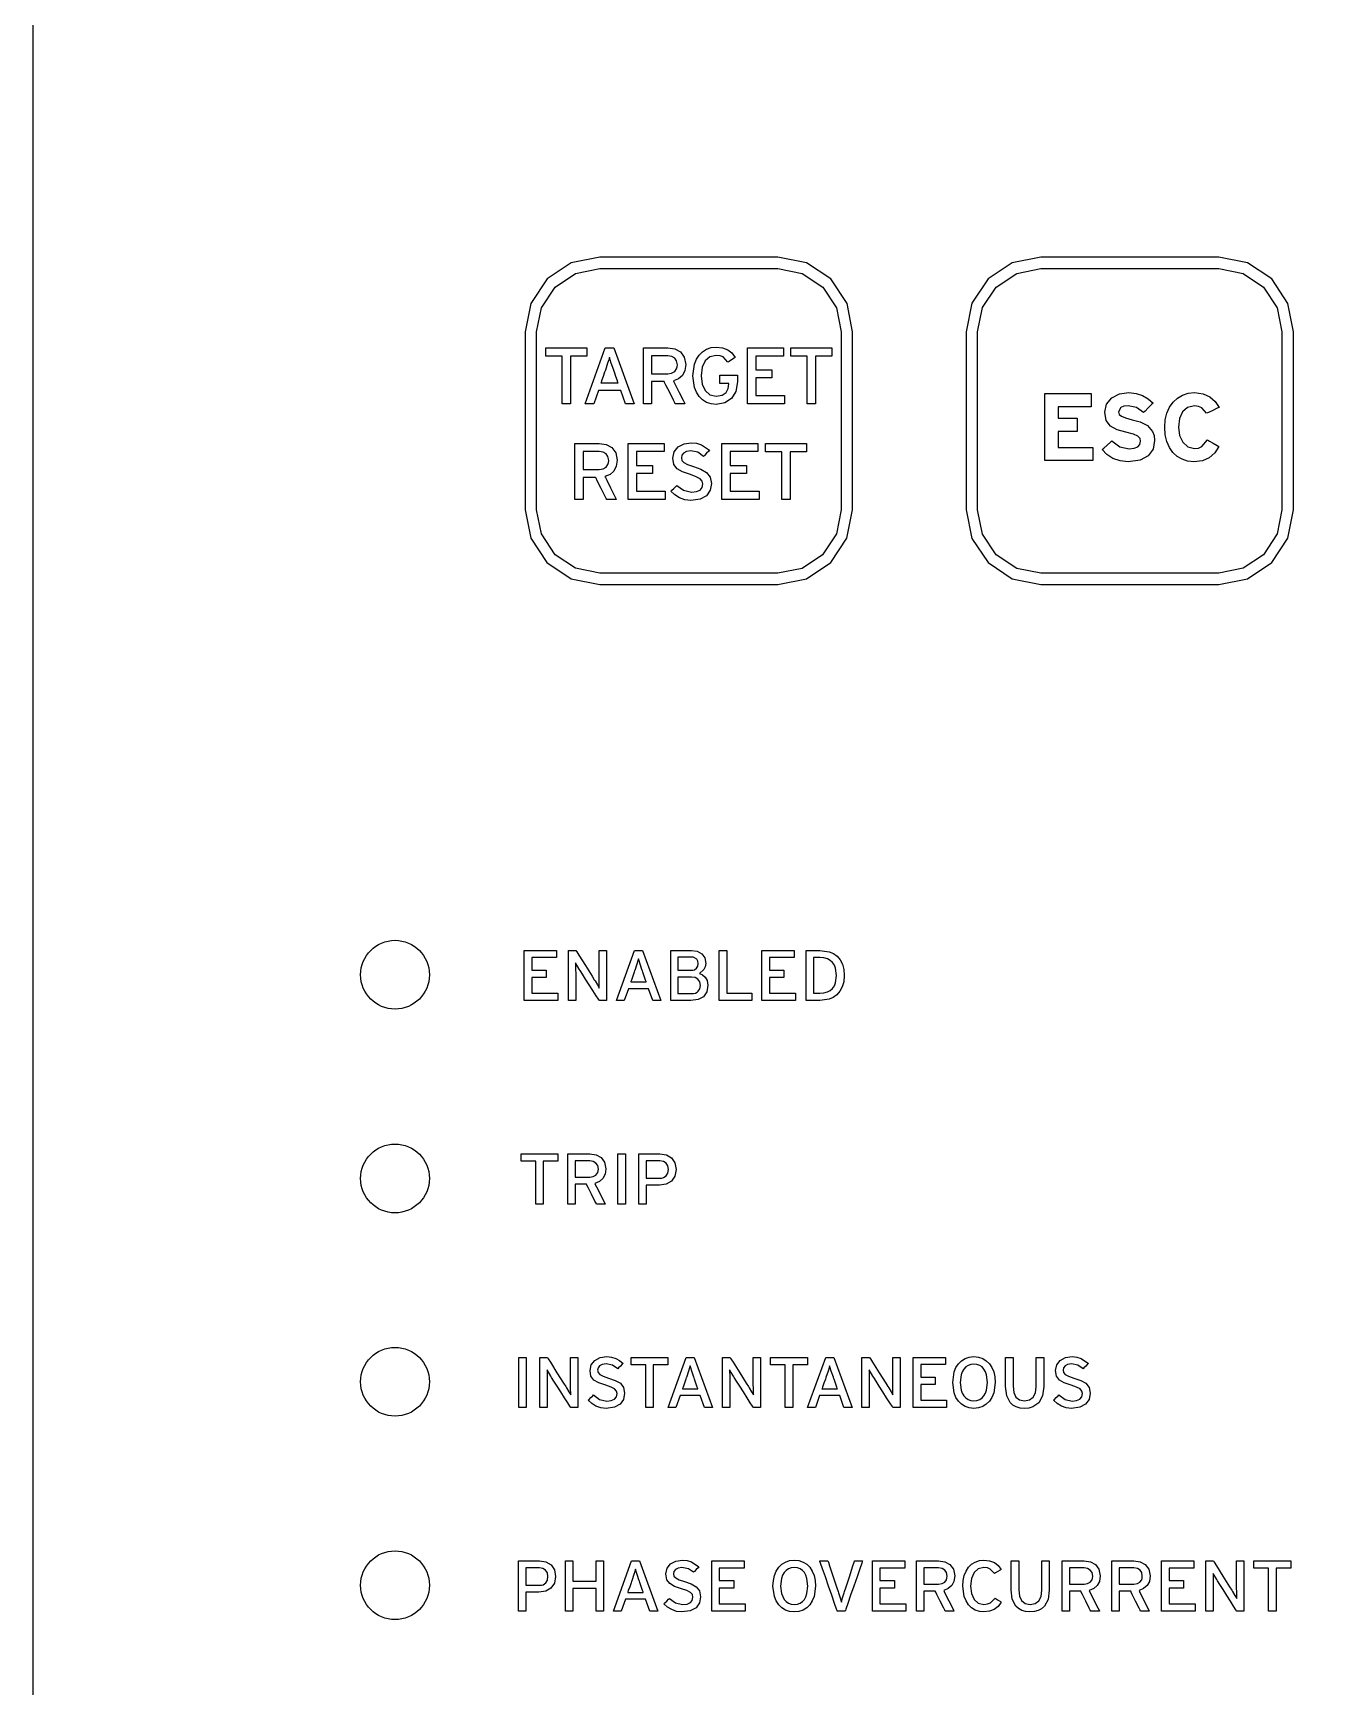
# Model space of a CAD drawing. Extents: x 4.9 to 38.9, y -1.1 to 21.9.
# Drawn here: x 6.058 to 8.295, y 16.099 to 18.979 of the extents above; entities that cross this region are included whole.
import ezdxf

# ---------------------------------------------------------------- set-up
doc = ezdxf.new("R2010")
doc.units = 0
doc.layers.get('0').update_dxf_attribs({"linetype": 'CONTINUOUS'})

msp = doc.modelspace()

# ---------------------------------------------------------------- linework, layer by layer
at = {"color": 7}
for points in [[(6.0578, 15.7714), (6.0578, 17.1225), (6.0578, 18.4735), (6.0578, 19.6522), (6.0578, 20.4858), (6.0578, 20.7194), (6.0578, 20.802), (6.1576, 20.9021), (6.3926, 20.9021), (7.0122, 20.9021), (7.8882, 20.9021), (8.8923, 20.9021), (9.8965, 20.9021), (10.7725, 20.9021), (11.392, 20.9021), (11.6271, 20.9021), (11.7271, 20.802), (11.7271, 20.7194), (11.7271, 20.4858), (11.7271, 19.6522), (11.7271, 18.4735), (11.7271, 17.1225), (11.7271, 15.7714)], [(7.0443, 18.5888), (6.9947, 18.5789), (6.9526, 18.5508), (6.9243, 18.5083), (6.9145, 18.4586), (6.9145, 18.4453), (6.9145, 18.4102), (6.9145, 18.3038), (6.9145, 18.1974), (6.9145, 18.1623), (6.9145, 18.149), (6.9243, 18.0992), (6.9524, 18.0568), (6.9947, 18.0285), (7.0443, 18.0185), (7.0577, 18.0185), (7.0928, 18.0185), (7.1994, 18.0185), (7.306, 18.0185), (7.3411, 18.0185), (7.3544, 18.0185), (7.4041, 18.0284), (7.4465, 18.0568), (7.4748, 18.0992), (7.4846, 18.149), (7.4846, 18.1623), (7.4846, 18.1974), (7.4846, 18.3038), (7.4846, 18.4102), (7.4846, 18.4453), (7.4846, 18.4586), (7.4749, 18.5083), (7.4467, 18.5508), (7.4042, 18.579), (7.3544, 18.5888), (7.3411, 18.5888), (7.306, 18.5888), (7.1994, 18.5888), (7.0928, 18.5888), (7.0577, 18.5888), (7.0443, 18.5888)], [(7.8124, 18.5888), (7.7626, 18.579), (7.7205, 18.5508), (7.6923, 18.5085), (7.6825, 18.4586), (7.6825, 18.4453), (7.6825, 18.4102), (7.6825, 18.3038), (7.6825, 18.1974), (7.6825, 18.1623), (7.6825, 18.149), (7.6923, 18.099), (7.7205, 18.0568), (7.7626, 18.0284), (7.8124, 18.0185), (7.8257, 18.0185), (7.8608, 18.0185), (7.9673, 18.0185), (8.0739, 18.0185), (8.109, 18.0185), (8.1223, 18.0185), (8.172, 18.0285), (8.2142, 18.0568), (8.2423, 18.0992), (8.2521, 18.149), (8.2521, 18.1623), (8.2521, 18.1974), (8.2521, 18.3038), (8.2521, 18.4102), (8.2521, 18.4453), (8.2521, 18.4586), (8.2423, 18.5083), (8.2142, 18.5508), (8.172, 18.5789), (8.1223, 18.5888), (8.109, 18.5888), (8.0739, 18.5888), (7.9673, 18.5888), (7.8608, 18.5888), (7.8257, 18.5888), (7.8124, 18.5888)], [(6.9667, 18.0707), (6.9428, 18.1068), (6.9345, 18.149), (6.9345, 18.1623), (6.9345, 18.1974), (6.9345, 18.3038), (6.9345, 18.4102), (6.9345, 18.4453), (6.9345, 18.4586), (6.9428, 18.5007), (6.9667, 18.5366), (7.0024, 18.5603), (7.0443, 18.5688), (7.0577, 18.5688), (7.0928, 18.5688), (7.1994, 18.5688), (7.306, 18.5688), (7.3411, 18.5688), (7.3544, 18.5688), (7.3965, 18.5605), (7.4326, 18.5366), (7.4564, 18.5007), (7.4646, 18.4586), (7.4646, 18.4453), (7.4646, 18.4102), (7.4646, 18.3038), (7.4646, 18.1974), (7.4646, 18.1623), (7.4646, 18.149), (7.4563, 18.1068), (7.4324, 18.0707), (7.3965, 18.0468), (7.3544, 18.0385), (7.3411, 18.0385), (7.306, 18.0385), (7.1994, 18.0385), (7.0928, 18.0385), (7.0577, 18.0385), (7.0443, 18.0385), (7.0024, 18.047), (6.9667, 18.0707)], [(7.7345, 18.0707), (7.7107, 18.1066), (7.7023, 18.149), (7.7023, 18.1623), (7.7023, 18.1974), (7.7023, 18.3038), (7.7023, 18.4102), (7.7023, 18.4453), (7.7023, 18.4586), (7.7107, 18.5009), (7.7345, 18.5366), (7.7703, 18.5605), (7.8124, 18.5688), (7.8257, 18.5688), (7.8608, 18.5688), (7.9673, 18.5688), (8.0739, 18.5688), (8.109, 18.5688), (8.1223, 18.5688), (8.1643, 18.5603), (8.1999, 18.5366), (8.2238, 18.5007), (8.2321, 18.4586), (8.2321, 18.4453), (8.2321, 18.4102), (8.2321, 18.3038), (8.2321, 18.1974), (8.2321, 18.1623), (8.2321, 18.149), (8.2238, 18.1068), (8.1999, 18.0707), (8.1643, 18.047), (8.1223, 18.0385), (8.109, 18.0385), (8.0739, 18.0385), (7.9673, 18.0385), (7.8608, 18.0385), (7.8257, 18.0385), (7.8124, 18.0385), (7.7703, 18.0468), (7.7345, 18.0707)], [(7.1727, 18.3732), (7.1735, 18.3715), (7.1758, 18.367), (7.1826, 18.3533), (7.1894, 18.3397), (7.1917, 18.3352), (7.1925, 18.3335), (7.1899, 18.3335), (7.1841, 18.3335), (7.1783, 18.3335), (7.1757, 18.3335), (7.1749, 18.3352), (7.1727, 18.3395), (7.1661, 18.3528), (7.1594, 18.3661), (7.1572, 18.3705), (7.1564, 18.3722), (7.153, 18.3722), (7.1455, 18.3722), (7.1379, 18.3722), (7.1345, 18.3722), (7.1345, 18.3705), (7.1345, 18.3661), (7.1345, 18.3528), (7.1345, 18.3395), (7.1345, 18.3352), (7.1345, 18.3335), (7.1323, 18.3335), (7.1274, 18.3335), (7.1225, 18.3335), (7.1203, 18.3335), (7.1203, 18.3346), (7.1203, 18.3377), (7.1203, 18.3487), (7.1203, 18.3643), (7.1203, 18.3822), (7.1203, 18.4), (7.1203, 18.4156), (7.1203, 18.4266), (7.1203, 18.4297), (7.1203, 18.4308), (7.1221, 18.4308), (7.1269, 18.4308), (7.1416, 18.4308), (7.1562, 18.4308), (7.161, 18.4308), (7.1628, 18.4308), (7.1749, 18.4291), (7.1848, 18.4237), (7.1915, 18.4146), (7.194, 18.4017), (7.1926, 18.3911), (7.1883, 18.3828), (7.1816, 18.3769), (7.1727, 18.3732)], [(7.2473, 18.3321), (7.2383, 18.3331), (7.2303, 18.3358), (7.2233, 18.3402), (7.2173, 18.3462), (7.2126, 18.3535), (7.2091, 18.362), (7.2062, 18.3823), (7.2091, 18.4024), (7.2126, 18.4109), (7.2173, 18.4182), (7.2233, 18.4241), (7.2303, 18.4285), (7.2383, 18.4312), (7.2473, 18.4322), (7.2582, 18.431), (7.2673, 18.4276), (7.2746, 18.422), (7.2803, 18.4142), (7.2783, 18.4129), (7.274, 18.4101), (7.2696, 18.4073), (7.2676, 18.4061), (7.2593, 18.4149), (7.254, 18.4169), (7.2473, 18.4176), (7.236, 18.4151), (7.2278, 18.4081), (7.2227, 18.397), (7.221, 18.3823), (7.2227, 18.3675), (7.2278, 18.3563), (7.236, 18.3492), (7.2473, 18.3467), (7.2574, 18.3485), (7.2643, 18.3532), (7.2681, 18.3602), (7.2693, 18.3684), (7.2693, 18.3688), (7.2668, 18.3688), (7.2614, 18.3688), (7.256, 18.3688), (7.2535, 18.3688), (7.2535, 18.371), (7.2535, 18.3759), (7.2535, 18.3808), (7.2535, 18.383), (7.2549, 18.383), (7.2583, 18.383), (7.2689, 18.383), (7.2794, 18.383), (7.2829, 18.383), (7.2842, 18.383), (7.2842, 18.3812), (7.2842, 18.3772), (7.2842, 18.3733), (7.2842, 18.3715), (7.2815, 18.3549), (7.2739, 18.3425), (7.2622, 18.3348), (7.2473, 18.3321)], [(7.0686, 18.3922), (7.0644, 18.4042), (7.0624, 18.4101), (7.0611, 18.4145), (7.0599, 18.4102), (7.0581, 18.4043), (7.0542, 18.3918), (7.0538, 18.3909), (7.0529, 18.3884), (7.0503, 18.3808), (7.0476, 18.3732), (7.0467, 18.3707), (7.0464, 18.3698), (7.0477, 18.3698), (7.0511, 18.3698), (7.0614, 18.3698), (7.0717, 18.3698), (7.0751, 18.3698), (7.0764, 18.3698), (7.076, 18.3707), (7.0752, 18.3733), (7.0725, 18.381), (7.0698, 18.3887), (7.0689, 18.3912), (7.0686, 18.3922)], [(7.1628, 18.4169), (7.1616, 18.4169), (7.1584, 18.4169), (7.1487, 18.4169), (7.139, 18.4169), (7.1357, 18.4169), (7.1345, 18.4169), (7.1345, 18.4156), (7.1345, 18.412), (7.1345, 18.4013), (7.1345, 18.3906), (7.1345, 18.3871), (7.1345, 18.3857), (7.1357, 18.3857), (7.139, 18.3857), (7.1487, 18.3857), (7.1584, 18.3857), (7.1616, 18.3857), (7.1628, 18.3857), (7.1695, 18.3867), (7.1748, 18.3896), (7.1782, 18.3944), (7.1791, 18.3976), (7.1795, 18.4013), (7.1782, 18.408), (7.1748, 18.4129), (7.1696, 18.4159), (7.1628, 18.4169)], [(7.9646, 18.2324), (7.9504, 18.2339), (7.9378, 18.2382), (7.9272, 18.2449), (7.9192, 18.2538), (7.9218, 18.2561), (7.9276, 18.2613), (7.9335, 18.2664), (7.9361, 18.2687), (7.9499, 18.2584), (7.966, 18.2552), (7.9748, 18.2559), (7.9811, 18.2583), (7.9847, 18.2623), (7.986, 18.2681), (7.985, 18.273), (7.9813, 18.2769), (7.9735, 18.2804), (7.9602, 18.284), (7.9453, 18.2882), (7.9337, 18.2944), (7.9262, 18.3041), (7.9236, 18.3186), (7.9269, 18.3329), (7.9358, 18.3437), (7.949, 18.3505), (7.9653, 18.3528), (7.9781, 18.3516), (7.9893, 18.348), (7.999, 18.3422), (8.0077, 18.3345), (8.0051, 18.332), (7.9994, 18.3264), (7.9937, 18.3208), (7.9911, 18.3182), (7.979, 18.327), (7.9646, 18.3301), (7.9567, 18.3292), (7.9514, 18.3268), (7.9477, 18.3196), (7.9487, 18.315), (7.9525, 18.3116), (7.9598, 18.3087), (7.9714, 18.3057), (7.9852, 18.3017), (7.9978, 18.2955), (8.0069, 18.2853), (8.0095, 18.2783), (8.0104, 18.2697), (8.0077, 18.2545), (7.9993, 18.2427), (7.9851, 18.2351), (7.9646, 18.2324)], [(8.1009, 18.3169), (8.0925, 18.3264), (8.0867, 18.3289), (8.0796, 18.3298), (8.0678, 18.327), (8.0592, 18.3193), (8.0539, 18.3076), (8.0521, 18.2928), (8.0539, 18.2781), (8.0593, 18.2663), (8.068, 18.2584), (8.0796, 18.2555), (8.0867, 18.2564), (8.0926, 18.2592), (8.1026, 18.2704), (8.1057, 18.2686), (8.1124, 18.2647), (8.1192, 18.2607), (8.1223, 18.2589), (8.1151, 18.2478), (8.1055, 18.2394), (8.0935, 18.2342), (8.0789, 18.2324), (8.0679, 18.2335), (8.0581, 18.2367), (8.0494, 18.2418), (8.042, 18.2488), (8.0361, 18.2575), (8.0317, 18.2678), (8.0289, 18.2796), (8.028, 18.2928), (8.029, 18.3055), (8.0318, 18.3171), (8.0364, 18.3273), (8.0425, 18.336), (8.0501, 18.3431), (8.0589, 18.3484), (8.0689, 18.3517), (8.0799, 18.3528), (8.0948, 18.3509), (8.1067, 18.3457), (8.1159, 18.3375), (8.1226, 18.3271), (8.1192, 18.3255), (8.1118, 18.322), (8.1043, 18.3185), (8.1009, 18.3169)], [(7.0533, 18.2067), (7.0542, 18.205), (7.0564, 18.2005), (7.0632, 18.1868), (7.0701, 18.1732), (7.0723, 18.1687), (7.0732, 18.167), (7.0705, 18.167), (7.0648, 18.167), (7.059, 18.167), (7.0564, 18.167), (7.0555, 18.1687), (7.0533, 18.173), (7.0467, 18.1862), (7.0401, 18.1993), (7.0379, 18.2037), (7.037, 18.2053), (7.0336, 18.2053), (7.0261, 18.2053), (7.0186, 18.2053), (7.0152, 18.2053), (7.0152, 18.2037), (7.0152, 18.1993), (7.0152, 18.1862), (7.0152, 18.173), (7.0152, 18.1687), (7.0152, 18.167), (7.0129, 18.167), (7.008, 18.167), (7.0032, 18.167), (7.0009, 18.167), (7.0009, 18.1681), (7.0009, 18.1712), (7.0009, 18.1822), (7.0009, 18.1977), (7.0009, 18.2155), (7.0009, 18.2333), (7.0009, 18.2488), (7.0009, 18.2598), (7.0009, 18.2629), (7.0009, 18.264), (7.0028, 18.264), (7.0076, 18.264), (7.0222, 18.264), (7.0368, 18.264), (7.0417, 18.264), (7.0435, 18.264), (7.0555, 18.2623), (7.0654, 18.2571), (7.0722, 18.2481), (7.0747, 18.2352), (7.0732, 18.2246), (7.069, 18.2163), (7.0622, 18.2104), (7.0533, 18.2067)], [(7.2029, 18.1653), (7.1926, 18.1664), (7.1833, 18.1696), (7.1751, 18.1746), (7.1683, 18.1812), (7.1699, 18.1828), (7.1734, 18.1862), (7.177, 18.1895), (7.1786, 18.1911), (7.1903, 18.1828), (7.2039, 18.1796), (7.2127, 18.1804), (7.219, 18.1831), (7.2228, 18.1876), (7.224, 18.1938), (7.2229, 18.1988), (7.2192, 18.2028), (7.2124, 18.2064), (7.2022, 18.2101), (7.1887, 18.2147), (7.1792, 18.2201), (7.1735, 18.2277), (7.1717, 18.2386), (7.1742, 18.2499), (7.181, 18.2585), (7.1912, 18.2638), (7.2037, 18.2657), (7.213, 18.2648), (7.2214, 18.2622), (7.2356, 18.2525), (7.234, 18.2508), (7.2304, 18.2472), (7.2268, 18.2436), (7.2252, 18.2419), (7.2152, 18.2491), (7.2027, 18.2514), (7.1953, 18.2504), (7.1903, 18.2477), (7.1874, 18.2439), (7.1864, 18.2392), (7.1874, 18.2347), (7.1907, 18.231), (7.1972, 18.2275), (7.2076, 18.224), (7.2206, 18.2194), (7.2304, 18.2137), (7.2366, 18.2059), (7.2388, 18.1948), (7.2367, 18.1828), (7.2301, 18.1734), (7.2189, 18.1674), (7.2029, 18.1653)], [(7.0435, 18.2504), (7.0423, 18.2504), (7.0391, 18.2504), (7.0293, 18.2504), (7.0196, 18.2504), (7.0164, 18.2504), (7.0152, 18.2504), (7.0152, 18.2491), (7.0152, 18.2455), (7.0152, 18.2348), (7.0152, 18.2241), (7.0152, 18.2206), (7.0152, 18.2192), (7.0164, 18.2192), (7.0196, 18.2192), (7.0293, 18.2192), (7.0391, 18.2192), (7.0423, 18.2192), (7.0435, 18.2192), (7.0501, 18.2201), (7.0553, 18.223), (7.0587, 18.2278), (7.0596, 18.231), (7.0599, 18.2348), (7.0587, 18.2415), (7.0554, 18.2464), (7.0502, 18.2494), (7.0435, 18.2504)], [(7.0437, 17.2942), (7.0422, 17.2966), (7.0382, 17.3028), (7.0326, 17.3116), (7.0262, 17.3217), (7.0198, 17.3318), (7.0142, 17.3405), (7.0102, 17.3468), (7.0087, 17.3491), (7.0023, 17.36), (7.0023, 17.356), (7.0024, 17.3503), (7.0025, 17.3396), (7.0025, 17.3377), (7.0025, 17.3325), (7.0025, 17.3169), (7.0025, 17.3013), (7.0025, 17.2962), (7.0025, 17.2942), (7.0005, 17.2942), (6.9961, 17.2942), (6.9917, 17.2942), (6.9897, 17.2942), (6.9897, 17.2952), (6.9897, 17.298), (6.9897, 17.3079), (6.9897, 17.3219), (6.9897, 17.3379), (6.9897, 17.354), (6.9897, 17.368), (6.9897, 17.3779), (6.9897, 17.3807), (6.9897, 17.3817), (6.9918, 17.3817), (6.9964, 17.3817), (7.0009, 17.3817), (7.003, 17.3817), (7.0044, 17.3794), (7.0082, 17.3734), (7.0197, 17.3551), (7.0311, 17.3368), (7.0349, 17.3307), (7.0364, 17.3284), (7.0403, 17.3217), (7.0435, 17.3159), (7.0435, 17.3199), (7.0435, 17.3257), (7.0435, 17.3366), (7.0435, 17.3385), (7.0435, 17.3436), (7.0435, 17.3591), (7.0435, 17.3746), (7.0435, 17.3797), (7.0435, 17.3817), (7.0455, 17.3817), (7.0498, 17.3817), (7.0542, 17.3817), (7.0562, 17.3817), (7.0562, 17.3807), (7.0562, 17.3779), (7.0562, 17.368), (7.0562, 17.354), (7.0562, 17.3379), (7.0562, 17.3219), (7.0562, 17.3079), (7.0562, 17.298), (7.0562, 17.2952), (7.0562, 17.2942), (7.0542, 17.2942), (7.0499, 17.2942), (7.0456, 17.2942), (7.0437, 17.2942)], [(7.1183, 17.3468), (7.1146, 17.3579), (7.1128, 17.3633), (7.1116, 17.3671), (7.1105, 17.3633), (7.1089, 17.3579), (7.1054, 17.3468), (7.1051, 17.3459), (7.1043, 17.3436), (7.1018, 17.3368), (7.0994, 17.3299), (7.0986, 17.3276), (7.0982, 17.3268), (7.0994, 17.3268), (7.1025, 17.3268), (7.1117, 17.3268), (7.121, 17.3268), (7.124, 17.3268), (7.1252, 17.3268), (7.1249, 17.3276), (7.1241, 17.3299), (7.1217, 17.3368), (7.1193, 17.3436), (7.1186, 17.3459), (7.1183, 17.3468)], [(7.2027, 17.2942), (7.2012, 17.2942), (7.1973, 17.2942), (7.1853, 17.2942), (7.1734, 17.2942), (7.1694, 17.2942), (7.1679, 17.2942), (7.1679, 17.2952), (7.1679, 17.298), (7.1679, 17.3079), (7.1679, 17.3219), (7.1679, 17.3379), (7.1679, 17.354), (7.1679, 17.368), (7.1679, 17.3779), (7.1679, 17.3807), (7.1679, 17.3817), (7.1695, 17.3817), (7.1735, 17.3817), (7.1859, 17.3817), (7.1983, 17.3817), (7.2023, 17.3817), (7.2039, 17.3817), (7.2142, 17.3802), (7.2221, 17.3759), (7.2272, 17.3688), (7.229, 17.359), (7.2281, 17.353), (7.2258, 17.3482), (7.2179, 17.3417), (7.2231, 17.3393), (7.2279, 17.3352), (7.2313, 17.3292), (7.2327, 17.3213), (7.2307, 17.3095), (7.2249, 17.301), (7.2155, 17.2959), (7.2027, 17.2942)], [(7.2037, 17.3698), (7.2027, 17.3698), (7.2, 17.3698), (7.192, 17.3698), (7.184, 17.3698), (7.1813, 17.3698), (7.1803, 17.3698), (7.1803, 17.3688), (7.1803, 17.3663), (7.1803, 17.3585), (7.1803, 17.3506), (7.1803, 17.3481), (7.1803, 17.3471), (7.1813, 17.3471), (7.184, 17.3471), (7.192, 17.3471), (7.2, 17.3471), (7.2027, 17.3471), (7.2037, 17.3471), (7.2067, 17.3473), (7.2093, 17.348), (7.213, 17.3505), (7.2152, 17.3541), (7.2159, 17.3583), (7.2152, 17.3628), (7.2131, 17.3665), (7.2093, 17.3689), (7.2068, 17.3696), (7.2037, 17.3698)], [(7.4273, 17.2942), (7.4263, 17.2942), (7.4236, 17.2942), (7.4155, 17.2942), (7.4073, 17.2942), (7.4046, 17.2942), (7.4036, 17.2942), (7.4036, 17.2952), (7.4036, 17.298), (7.4036, 17.3079), (7.4036, 17.3219), (7.4036, 17.3379), (7.4036, 17.354), (7.4036, 17.368), (7.4036, 17.3779), (7.4036, 17.3807), (7.4036, 17.3817), (7.4046, 17.3817), (7.4073, 17.3817), (7.4155, 17.3817), (7.4236, 17.3817), (7.4263, 17.3817), (7.4273, 17.3817), (7.4439, 17.3792), (7.4512, 17.376), (7.4575, 17.3714), (7.4627, 17.3653), (7.4667, 17.3578), (7.4692, 17.3487), (7.4701, 17.3379), (7.4692, 17.3272), (7.4666, 17.3181), (7.4626, 17.3105), (7.4573, 17.3045), (7.4509, 17.2999), (7.4437, 17.2967), (7.4273, 17.2942)], [(7.4273, 17.3691), (7.4257, 17.3691), (7.422, 17.3691), (7.4183, 17.3691), (7.4166, 17.3691), (7.4166, 17.3684), (7.4166, 17.3665), (7.4166, 17.3594), (7.4166, 17.3495), (7.4166, 17.3381), (7.4166, 17.3267), (7.4166, 17.3168), (7.4166, 17.3098), (7.4166, 17.3078), (7.4166, 17.3071), (7.4183, 17.3071), (7.422, 17.3071), (7.4257, 17.3071), (7.4273, 17.3071), (7.4346, 17.3077), (7.4407, 17.3093), (7.4458, 17.312), (7.4498, 17.3156), (7.4529, 17.3201), (7.455, 17.3254), (7.4567, 17.3379), (7.455, 17.3505), (7.4529, 17.3559), (7.4498, 17.3604), (7.4458, 17.3641), (7.4407, 17.3668), (7.4346, 17.3685), (7.4273, 17.3691)], [(7.204, 17.3352), (7.203, 17.3352), (7.2003, 17.3352), (7.1922, 17.3352), (7.184, 17.3352), (7.1813, 17.3352), (7.1803, 17.3352), (7.1803, 17.334), (7.1803, 17.3307), (7.1803, 17.3261), (7.1803, 17.3208), (7.1803, 17.3155), (7.1803, 17.3109), (7.1803, 17.3076), (7.1803, 17.3064), (7.1813, 17.3064), (7.184, 17.3064), (7.192, 17.3064), (7.2, 17.3064), (7.2027, 17.3064), (7.2037, 17.3064), (7.2077, 17.3067), (7.211, 17.3074), (7.2138, 17.3087), (7.2159, 17.3104), (7.2186, 17.3148), (7.2195, 17.3206), (7.2184, 17.3268), (7.2154, 17.3314), (7.2106, 17.3342), (7.204, 17.3352)], [(7.0359, 16.9758), (7.0366, 16.9743), (7.0387, 16.9702), (7.0448, 16.9578), (7.051, 16.9455), (7.0531, 16.9414), (7.0538, 16.9399), (7.0515, 16.9399), (7.0463, 16.9399), (7.0411, 16.9399), (7.0387, 16.9399), (7.038, 16.9413), (7.036, 16.9453), (7.03, 16.9572), (7.024, 16.969), (7.022, 16.973), (7.0213, 16.9744), (7.0182, 16.9744), (7.0114, 16.9744), (7.0047, 16.9744), (7.0016, 16.9744), (7.0016, 16.973), (7.0016, 16.969), (7.0016, 16.9572), (7.0016, 16.9453), (7.0016, 16.9413), (7.0016, 16.9399), (6.9996, 16.9399), (6.9952, 16.9399), (6.9907, 16.9399), (6.9887, 16.9399), (6.9887, 16.9408), (6.9887, 16.9436), (6.9887, 16.9535), (6.9887, 16.9675), (6.9887, 16.9836), (6.9887, 16.9997), (6.9887, 17.0137), (6.9887, 17.0236), (6.9887, 17.0264), (6.9887, 17.0273), (6.9904, 17.0273), (6.9947, 17.0273), (7.0079, 17.0273), (7.0211, 17.0273), (7.0254, 17.0273), (7.027, 17.0273), (7.0379, 17.0258), (7.0468, 17.021), (7.0529, 17.0129), (7.0552, 17.0012), (7.0538, 16.9918), (7.05, 16.9844), (7.0439, 16.9791), (7.0359, 16.9758)], [(7.1483, 16.9727), (7.1473, 16.9727), (7.1447, 16.9727), (7.1368, 16.9727), (7.1289, 16.9727), (7.1264, 16.9727), (7.1254, 16.9727), (7.1254, 16.9713), (7.1254, 16.9676), (7.1254, 16.9563), (7.1254, 16.945), (7.1254, 16.9413), (7.1254, 16.9399), (7.1234, 16.9399), (7.1189, 16.9399), (7.1145, 16.9399), (7.1125, 16.9399), (7.1125, 16.9408), (7.1125, 16.9436), (7.1125, 16.9535), (7.1125, 16.9675), (7.1125, 16.9836), (7.1125, 16.9997), (7.1125, 17.0137), (7.1125, 17.0236), (7.1125, 17.0264), (7.1125, 17.0273), (7.1141, 17.0273), (7.1182, 17.0273), (7.1308, 17.0273), (7.1434, 17.0273), (7.1475, 17.0273), (7.1491, 17.0273), (7.1603, 17.0256), (7.1692, 17.0205), (7.1751, 17.012), (7.1773, 17.0002), (7.1751, 16.9883), (7.1691, 16.9797), (7.1599, 16.9745), (7.1483, 16.9727)], [(7.027, 17.0151), (7.0259, 17.0151), (7.0231, 17.0151), (7.0143, 17.0151), (7.0056, 17.0151), (7.0027, 17.0151), (7.0016, 17.0151), (7.0016, 17.0139), (7.0016, 17.0107), (7.0016, 17.0011), (7.0016, 16.9914), (7.0016, 16.9882), (7.0016, 16.987), (7.0027, 16.987), (7.0056, 16.987), (7.0143, 16.987), (7.0231, 16.987), (7.0259, 16.987), (7.027, 16.987), (7.0331, 16.9878), (7.0378, 16.9904), (7.0409, 16.9947), (7.0417, 16.9976), (7.042, 17.0009), (7.0409, 17.007), (7.0378, 17.0114), (7.0331, 17.0142), (7.027, 17.0151)], [(7.1489, 17.0151), (7.1479, 17.0151), (7.1453, 17.0151), (7.1372, 17.0151), (7.1291, 17.0151), (7.1264, 17.0151), (7.1254, 17.0151), (7.1254, 17.0138), (7.1254, 17.0104), (7.1254, 17.0056), (7.1254, 17), (7.1254, 16.9945), (7.1254, 16.9897), (7.1254, 16.9863), (7.1254, 16.985), (7.1264, 16.985), (7.1291, 16.985), (7.1372, 16.985), (7.1453, 16.985), (7.1479, 16.985), (7.1489, 16.985), (7.1525, 16.9852), (7.1555, 16.986), (7.1601, 16.989), (7.1629, 16.9938), (7.1639, 17.0002), (7.1628, 17.0066), (7.1598, 17.0112), (7.1551, 17.0141), (7.1489, 17.0151)], [(6.994, 16.5855), (6.9925, 16.5879), (6.9885, 16.5941), (6.9829, 16.6029), (6.9765, 16.613), (6.9701, 16.6231), (6.9645, 16.6319), (6.9606, 16.6381), (6.9591, 16.6404), (6.9526, 16.6513), (6.9526, 16.6474), (6.9526, 16.6418), (6.9526, 16.631), (6.9526, 16.629), (6.9526, 16.6239), (6.9526, 16.6082), (6.9526, 16.5926), (6.9526, 16.5875), (6.9526, 16.5855), (6.9506, 16.5855), (6.9463, 16.5855), (6.9419, 16.5855), (6.9399, 16.5855), (6.9399, 16.5865), (6.9399, 16.5893), (6.9399, 16.5992), (6.9399, 16.6132), (6.9399, 16.6293), (6.9399, 16.6453), (6.9399, 16.6593), (6.9399, 16.6692), (6.9399, 16.672), (6.9399, 16.673), (6.942, 16.673), (6.9466, 16.673), (6.9512, 16.673), (6.9533, 16.673), (6.9547, 16.6707), (6.9585, 16.6647), (6.9699, 16.6464), (6.9813, 16.6281), (6.9851, 16.6221), (6.9865, 16.6198), (6.9905, 16.613), (6.9938, 16.6076), (6.9938, 16.6114), (6.9937, 16.6171), (6.9936, 16.6279), (6.9936, 16.6298), (6.9936, 16.6349), (6.9936, 16.6505), (6.9936, 16.666), (6.9936, 16.6711), (6.9936, 16.673), (6.9956, 16.673), (7, 16.673), (7.0044, 16.673), (7.0064, 16.673), (7.0064, 16.672), (7.0064, 16.6692), (7.0064, 16.6593), (7.0064, 16.6453), (7.0064, 16.6293), (7.0064, 16.6132), (7.0064, 16.5992), (7.0064, 16.5893), (7.0064, 16.5865), (7.0064, 16.5855), (7.0044, 16.5855), (7.0002, 16.5855), (6.9959, 16.5855), (6.994, 16.5855)], [(7.0554, 16.5842), (7.0462, 16.5852), (7.0378, 16.5881), (7.0305, 16.5926), (7.0243, 16.5984), (7.0258, 16.5998), (7.029, 16.603), (7.0322, 16.6061), (7.0337, 16.6076), (7.0442, 16.5999), (7.0564, 16.597), (7.0644, 16.5979), (7.0701, 16.6003), (7.0734, 16.6043), (7.0745, 16.6099), (7.0735, 16.6144), (7.0701, 16.6181), (7.0641, 16.6213), (7.0548, 16.6245), (7.0428, 16.6286), (7.0342, 16.6336), (7.0291, 16.6404), (7.0274, 16.6503), (7.0296, 16.6603), (7.0358, 16.6679), (7.045, 16.6727), (7.0564, 16.6744), (7.0648, 16.6736), (7.0722, 16.6713), (7.0789, 16.6676), (7.0849, 16.6625), (7.0834, 16.6611), (7.0803, 16.6579), (7.0771, 16.6548), (7.0757, 16.6533), (7.0667, 16.6596), (7.0554, 16.6618), (7.0487, 16.6609), (7.0441, 16.6585), (7.0415, 16.6549), (7.0406, 16.6506), (7.0415, 16.6466), (7.0445, 16.6433), (7.0504, 16.6403), (7.0598, 16.6371), (7.0714, 16.633), (7.0802, 16.6279), (7.0858, 16.6207), (7.0877, 16.6106), (7.0858, 16.5999), (7.0799, 16.5915), (7.0699, 16.5861), (7.0554, 16.5842)], [(7.3119, 16.5855), (7.3104, 16.5879), (7.3064, 16.5941), (7.3009, 16.6029), (7.2945, 16.613), (7.2881, 16.6231), (7.2825, 16.6319), (7.2786, 16.6381), (7.2771, 16.6404), (7.2705, 16.6513), (7.2705, 16.6474), (7.2706, 16.6418), (7.2707, 16.631), (7.2707, 16.629), (7.2707, 16.6239), (7.2707, 16.6082), (7.2707, 16.5926), (7.2707, 16.5875), (7.2707, 16.5855), (7.2687, 16.5855), (7.2643, 16.5855), (7.2599, 16.5855), (7.258, 16.5855), (7.258, 16.5865), (7.258, 16.5893), (7.258, 16.5992), (7.258, 16.6132), (7.258, 16.6293), (7.258, 16.6453), (7.258, 16.6593), (7.258, 16.6692), (7.258, 16.672), (7.258, 16.673), (7.26, 16.673), (7.2647, 16.673), (7.2693, 16.673), (7.2713, 16.673), (7.2728, 16.6707), (7.2765, 16.6647), (7.288, 16.6464), (7.2994, 16.6281), (7.3032, 16.6221), (7.3046, 16.6198), (7.3085, 16.613), (7.3119, 16.6076), (7.3118, 16.6114), (7.3118, 16.6171), (7.3117, 16.6279), (7.3117, 16.6298), (7.3117, 16.6349), (7.3117, 16.6505), (7.3117, 16.666), (7.3117, 16.6711), (7.3117, 16.673), (7.3137, 16.673), (7.3181, 16.673), (7.3224, 16.673), (7.3244, 16.673), (7.3244, 16.672), (7.3244, 16.6692), (7.3244, 16.6593), (7.3244, 16.6453), (7.3244, 16.6293), (7.3244, 16.6132), (7.3244, 16.5992), (7.3244, 16.5893), (7.3244, 16.5865), (7.3244, 16.5855), (7.3225, 16.5855), (7.3181, 16.5855), (7.3138, 16.5855), (7.3119, 16.5855)], [(7.5548, 16.5855), (7.5533, 16.5879), (7.5494, 16.5941), (7.5438, 16.6029), (7.5374, 16.613), (7.5309, 16.6231), (7.5254, 16.6319), (7.5214, 16.6381), (7.5199, 16.6404), (7.5135, 16.6513), (7.5135, 16.6474), (7.5135, 16.6418), (7.5136, 16.631), (7.5136, 16.629), (7.5136, 16.6239), (7.5136, 16.6082), (7.5136, 16.5926), (7.5136, 16.5875), (7.5136, 16.5855), (7.5116, 16.5855), (7.5072, 16.5855), (7.5028, 16.5855), (7.5007, 16.5855), (7.5007, 16.5865), (7.5007, 16.5893), (7.5007, 16.5992), (7.5007, 16.6132), (7.5007, 16.6293), (7.5007, 16.6453), (7.5007, 16.6593), (7.5007, 16.6692), (7.5007, 16.672), (7.5007, 16.673), (7.5028, 16.673), (7.5074, 16.673), (7.512, 16.673), (7.5141, 16.673), (7.5156, 16.6707), (7.5193, 16.6647), (7.5307, 16.6464), (7.5422, 16.6281), (7.5459, 16.6221), (7.5474, 16.6198), (7.5515, 16.613), (7.5547, 16.6076), (7.5546, 16.6114), (7.5546, 16.6171), (7.5545, 16.6279), (7.5545, 16.6298), (7.5545, 16.6349), (7.5545, 16.6505), (7.5545, 16.666), (7.5545, 16.6711), (7.5545, 16.673), (7.5565, 16.673), (7.5609, 16.673), (7.5654, 16.673), (7.5674, 16.673), (7.5674, 16.672), (7.5674, 16.6692), (7.5674, 16.6593), (7.5674, 16.6453), (7.5674, 16.6293), (7.5674, 16.6132), (7.5674, 16.5992), (7.5674, 16.5893), (7.5674, 16.5865), (7.5674, 16.5855), (7.5654, 16.5855), (7.5611, 16.5855), (7.5568, 16.5855), (7.5548, 16.5855)], [(7.6957, 16.5842), (7.6876, 16.585), (7.6804, 16.5875), (7.674, 16.5915), (7.6687, 16.5968), (7.6645, 16.6034), (7.6613, 16.6111), (7.6588, 16.6293), (7.6613, 16.6476), (7.6645, 16.6553), (7.6687, 16.6619), (7.674, 16.6671), (7.6804, 16.6711), (7.6876, 16.6735), (7.6957, 16.6744), (7.7038, 16.6735), (7.7111, 16.6711), (7.7174, 16.6671), (7.7228, 16.6619), (7.7271, 16.6553), (7.7302, 16.6476), (7.7322, 16.6389), (7.7328, 16.6293), (7.7302, 16.6111), (7.7271, 16.6034), (7.7228, 16.5968), (7.7174, 16.5915), (7.7111, 16.5875), (7.7038, 16.585), (7.6957, 16.5842)], [(7.7837, 16.5842), (7.7761, 16.5848), (7.7694, 16.5868), (7.7638, 16.5899), (7.7591, 16.5943), (7.7529, 16.6063), (7.7508, 16.6225), (7.7508, 16.6246), (7.7508, 16.6304), (7.7508, 16.6477), (7.7508, 16.6651), (7.7508, 16.6708), (7.7508, 16.673), (7.7529, 16.673), (7.7573, 16.673), (7.7618, 16.673), (7.7639, 16.673), (7.7639, 16.6708), (7.7639, 16.6652), (7.7639, 16.6479), (7.7639, 16.6307), (7.7639, 16.625), (7.7639, 16.6228), (7.7652, 16.6118), (7.769, 16.6039), (7.7752, 16.599), (7.7839, 16.5974), (7.7928, 16.599), (7.7992, 16.6036), (7.803, 16.6113), (7.8042, 16.6218), (7.8042, 16.624), (7.8042, 16.6298), (7.8042, 16.6474), (7.8042, 16.665), (7.8042, 16.6708), (7.8042, 16.673), (7.8063, 16.673), (7.8107, 16.673), (7.8152, 16.673), (7.8173, 16.673), (7.8173, 16.6708), (7.8173, 16.6651), (7.8173, 16.6476), (7.8173, 16.6301), (7.8173, 16.6243), (7.8173, 16.6221), (7.8151, 16.6059), (7.8086, 16.594), (7.7981, 16.5867), (7.7914, 16.5848), (7.7837, 16.5842)], [(7.8656, 16.5842), (7.8565, 16.5852), (7.8481, 16.5881), (7.8407, 16.5926), (7.8344, 16.5984), (7.8359, 16.5998), (7.8391, 16.603), (7.8424, 16.6061), (7.8439, 16.6076), (7.8544, 16.5999), (7.8666, 16.597), (7.8746, 16.5979), (7.8803, 16.6003), (7.8838, 16.6043), (7.8849, 16.6099), (7.8839, 16.6144), (7.8805, 16.6181), (7.8743, 16.6213), (7.8649, 16.6245), (7.853, 16.6286), (7.8445, 16.6336), (7.8395, 16.6404), (7.8378, 16.6503), (7.84, 16.6603), (7.8461, 16.6679), (7.8552, 16.6727), (7.8666, 16.6744), (7.875, 16.6736), (7.8824, 16.6713), (7.8951, 16.6625), (7.8937, 16.6611), (7.8905, 16.6579), (7.8874, 16.6548), (7.8859, 16.6533), (7.8769, 16.6596), (7.8656, 16.6618), (7.859, 16.6609), (7.8545, 16.6585), (7.8519, 16.6549), (7.851, 16.6506), (7.8519, 16.6466), (7.8549, 16.6433), (7.8607, 16.6403), (7.87, 16.6371), (7.8817, 16.633), (7.8906, 16.6279), (7.8962, 16.6207), (7.8981, 16.6106), (7.8962, 16.5999), (7.8903, 16.5915), (7.8801, 16.5861), (7.8656, 16.5842)], [(7.2083, 16.6384), (7.2046, 16.6493), (7.2028, 16.6546), (7.2017, 16.6584), (7.2006, 16.6546), (7.199, 16.6493), (7.1952, 16.6381), (7.1949, 16.6372), (7.1941, 16.6349), (7.1917, 16.6281), (7.1894, 16.6212), (7.1886, 16.6189), (7.1883, 16.6181), (7.1894, 16.6181), (7.1925, 16.6181), (7.2018, 16.6181), (7.211, 16.6181), (7.2141, 16.6181), (7.2152, 16.6181), (7.2149, 16.6189), (7.2141, 16.6212), (7.2118, 16.6282), (7.2094, 16.6352), (7.2086, 16.6375), (7.2083, 16.6384)], [(7.4512, 16.6384), (7.4474, 16.6493), (7.4457, 16.6546), (7.4446, 16.6584), (7.4435, 16.6546), (7.4418, 16.6493), (7.4382, 16.6381), (7.4379, 16.6372), (7.4371, 16.6349), (7.4347, 16.6281), (7.4323, 16.6212), (7.4315, 16.6189), (7.4312, 16.6181), (7.4324, 16.6181), (7.4354, 16.6181), (7.4447, 16.6181), (7.454, 16.6181), (7.457, 16.6181), (7.4582, 16.6181), (7.4579, 16.6189), (7.4571, 16.6212), (7.4547, 16.6282), (7.4523, 16.6352), (7.4515, 16.6375), (7.4512, 16.6384)], [(7.6957, 16.6615), (7.6903, 16.6609), (7.6856, 16.6592), (7.6815, 16.6565), (7.6781, 16.6527), (7.6755, 16.6481), (7.6735, 16.6426), (7.672, 16.6293), (7.6735, 16.6161), (7.6755, 16.6107), (7.6781, 16.6061), (7.6815, 16.6024), (7.6856, 16.5996), (7.6903, 16.598), (7.6957, 16.5974), (7.7011, 16.598), (7.7059, 16.5996), (7.7099, 16.6024), (7.7133, 16.6061), (7.716, 16.6107), (7.7179, 16.6161), (7.7194, 16.6293), (7.7179, 16.6426), (7.716, 16.6481), (7.7133, 16.6527), (7.7099, 16.6565), (7.7059, 16.6592), (7.7011, 16.6609), (7.6957, 16.6615)], [(6.9385, 16.2641), (6.9376, 16.2641), (6.935, 16.2641), (6.9271, 16.2641), (6.9192, 16.2641), (6.9166, 16.2641), (6.9156, 16.2641), (6.9156, 16.2627), (6.9156, 16.2589), (6.9156, 16.2476), (6.9156, 16.2363), (6.9156, 16.2326), (6.9156, 16.2312), (6.9136, 16.2312), (6.9092, 16.2312), (6.9048, 16.2312), (6.9028, 16.2312), (6.9028, 16.2322), (6.9028, 16.2349), (6.9028, 16.2448), (6.9028, 16.2589), (6.9028, 16.2749), (6.9028, 16.291), (6.9028, 16.305), (6.9028, 16.3149), (6.9028, 16.3177), (6.9028, 16.3187), (6.9043, 16.3187), (6.9085, 16.3187), (6.9211, 16.3187), (6.9337, 16.3187), (6.9378, 16.3187), (6.9394, 16.3187), (6.9506, 16.3169), (6.9595, 16.3118), (6.9654, 16.3033), (6.9675, 16.2915), (6.9654, 16.2797), (6.9594, 16.2711), (6.9502, 16.2658), (6.9385, 16.2641)], [(6.9392, 16.3064), (6.9382, 16.3064), (6.9355, 16.3064), (6.9274, 16.3064), (6.9193, 16.3064), (6.9167, 16.3064), (6.9156, 16.3064), (6.9156, 16.3052), (6.9156, 16.3017), (6.9156, 16.2969), (6.9156, 16.2914), (6.9156, 16.2858), (6.9156, 16.281), (6.9156, 16.2776), (6.9156, 16.2763), (6.9167, 16.2763), (6.9193, 16.2763), (6.9274, 16.2763), (6.9355, 16.2763), (6.9382, 16.2763), (6.9392, 16.2763), (6.9427, 16.2765), (6.9458, 16.2773), (6.9504, 16.2803), (6.9532, 16.2851), (6.9541, 16.2915), (6.9531, 16.2979), (6.9501, 16.3025), (6.9454, 16.3055), (6.9392, 16.3064)], [(7.113, 16.2841), (7.1093, 16.295), (7.1076, 16.3002), (7.1064, 16.3041), (7.1053, 16.3002), (7.1037, 16.2949), (7.1001, 16.2837), (7.0998, 16.2829), (7.099, 16.2806), (7.0966, 16.2737), (7.0941, 16.2669), (7.0933, 16.2646), (7.093, 16.2637), (7.0942, 16.2637), (7.0972, 16.2637), (7.1066, 16.2637), (7.1159, 16.2637), (7.119, 16.2637), (7.1201, 16.2637), (7.1198, 16.2646), (7.119, 16.2669), (7.1166, 16.2739), (7.1141, 16.2809), (7.1133, 16.2832), (7.113, 16.2841)], [(7.1874, 16.2298), (7.1782, 16.2308), (7.1699, 16.2338), (7.1625, 16.2383), (7.1562, 16.2441), (7.1577, 16.2455), (7.161, 16.2486), (7.1642, 16.2518), (7.1657, 16.2532), (7.1761, 16.2455), (7.1884, 16.2427), (7.1964, 16.2435), (7.2021, 16.246), (7.2055, 16.25), (7.2066, 16.2556), (7.2056, 16.2601), (7.2022, 16.2638), (7.1961, 16.267), (7.1867, 16.2702), (7.1747, 16.2742), (7.1662, 16.2791), (7.1611, 16.286), (7.1595, 16.2959), (7.1617, 16.306), (7.1678, 16.3136), (7.177, 16.3183), (7.1883, 16.32), (7.1967, 16.3193), (7.2041, 16.317), (7.2169, 16.3081), (7.2155, 16.3067), (7.2123, 16.3036), (7.2091, 16.3004), (7.2076, 16.299), (7.1986, 16.3051), (7.1873, 16.3071), (7.1807, 16.3063), (7.1762, 16.304), (7.1735, 16.3005), (7.1727, 16.2963), (7.1735, 16.2922), (7.1766, 16.289), (7.1825, 16.286), (7.1918, 16.2827), (7.2035, 16.2787), (7.2123, 16.2736), (7.2179, 16.2664), (7.2198, 16.2563), (7.2179, 16.2456), (7.212, 16.2372), (7.2019, 16.2318), (7.1874, 16.2298)], [(7.3829, 16.2298), (7.3748, 16.2307), (7.3676, 16.2331), (7.3613, 16.2371), (7.356, 16.2424), (7.3517, 16.249), (7.3486, 16.2567), (7.3459, 16.2749), (7.3466, 16.2845), (7.3486, 16.2933), (7.3517, 16.301), (7.356, 16.3075), (7.3613, 16.3128), (7.3676, 16.3167), (7.3748, 16.3192), (7.3829, 16.32), (7.391, 16.3192), (7.3983, 16.3167), (7.4046, 16.3128), (7.41, 16.3075), (7.4143, 16.301), (7.4174, 16.2933), (7.4194, 16.2845), (7.42, 16.2749), (7.4174, 16.2567), (7.4143, 16.249), (7.41, 16.2424), (7.4046, 16.2371), (7.3983, 16.2331), (7.391, 16.2307), (7.3829, 16.2298)], [(7.3829, 16.3071), (7.3775, 16.3065), (7.3728, 16.3049), (7.3687, 16.3021), (7.3654, 16.2984), (7.3628, 16.2937), (7.3609, 16.2882), (7.3593, 16.2749), (7.3609, 16.2618), (7.3654, 16.2517), (7.3687, 16.248), (7.3728, 16.2453), (7.3775, 16.2436), (7.3829, 16.243), (7.3884, 16.2436), (7.3931, 16.2453), (7.3972, 16.248), (7.4006, 16.2517), (7.4032, 16.2563), (7.4051, 16.2618), (7.4066, 16.2749), (7.4051, 16.2882), (7.4032, 16.2937), (7.4006, 16.2984), (7.3972, 16.3021), (7.3931, 16.3049), (7.3884, 16.3065), (7.3829, 16.3071)], [(7.4717, 16.2312), (7.4696, 16.2312), (7.4648, 16.2312), (7.46, 16.2312), (7.4578, 16.2312), (7.4575, 16.2322), (7.4565, 16.2349), (7.4531, 16.2448), (7.4482, 16.2589), (7.4427, 16.2749), (7.4371, 16.291), (7.4322, 16.305), (7.4288, 16.3149), (7.4278, 16.3177), (7.4275, 16.3187), (7.4297, 16.3187), (7.4346, 16.3187), (7.4395, 16.3187), (7.4417, 16.3187), (7.4425, 16.3163), (7.4446, 16.31), (7.4509, 16.2909), (7.4572, 16.2717), (7.4593, 16.2654), (7.46, 16.263), (7.4628, 16.2543), (7.465, 16.2471), (7.467, 16.2543), (7.4699, 16.263), (7.4707, 16.2654), (7.4727, 16.2717), (7.4789, 16.2909), (7.485, 16.31), (7.4871, 16.3163), (7.4879, 16.3187), (7.49, 16.3187), (7.4948, 16.3187), (7.4996, 16.3187), (7.5018, 16.3187), (7.5014, 16.3177), (7.5005, 16.3149), (7.4971, 16.305), (7.4923, 16.291), (7.4868, 16.2749), (7.4812, 16.2589), (7.4764, 16.2448), (7.473, 16.2349), (7.4721, 16.2322), (7.4717, 16.2312)], [(7.6432, 16.2671), (7.6439, 16.2656), (7.646, 16.2615), (7.6521, 16.2491), (7.6583, 16.2368), (7.6604, 16.2327), (7.6611, 16.2312), (7.6587, 16.2312), (7.6535, 16.2312), (7.6483, 16.2312), (7.6459, 16.2312), (7.6451, 16.2327), (7.6432, 16.2366), (7.6372, 16.2485), (7.6313, 16.2604), (7.6293, 16.2643), (7.6286, 16.2658), (7.6255, 16.2658), (7.6187, 16.2658), (7.6118, 16.2658), (7.6087, 16.2658), (7.6087, 16.2643), (7.6087, 16.2604), (7.6087, 16.2485), (7.6087, 16.2366), (7.6087, 16.2327), (7.6087, 16.2312), (7.6067, 16.2312), (7.6023, 16.2312), (7.5979, 16.2312), (7.5959, 16.2312), (7.5959, 16.2322), (7.5959, 16.2349), (7.5959, 16.2448), (7.5959, 16.2589), (7.5959, 16.2749), (7.5959, 16.291), (7.5959, 16.305), (7.5959, 16.3149), (7.5959, 16.3177), (7.5959, 16.3187), (7.5975, 16.3187), (7.6019, 16.3187), (7.6151, 16.3187), (7.6283, 16.3187), (7.6327, 16.3187), (7.6343, 16.3187), (7.6452, 16.3171), (7.6541, 16.3123), (7.6602, 16.3042), (7.6625, 16.2925), (7.6611, 16.2831), (7.6573, 16.2758), (7.6512, 16.2704), (7.6432, 16.2671)], [(7.6343, 16.3064), (7.6332, 16.3064), (7.6303, 16.3064), (7.6215, 16.3064), (7.6127, 16.3064), (7.6098, 16.3064), (7.6087, 16.3064), (7.6087, 16.3052), (7.6087, 16.3021), (7.6087, 16.2924), (7.6087, 16.2827), (7.6087, 16.2795), (7.6087, 16.2783), (7.6098, 16.2783), (7.6127, 16.2783), (7.6215, 16.2783), (7.6303, 16.2783), (7.6332, 16.2783), (7.6343, 16.2783), (7.6403, 16.2791), (7.645, 16.2817), (7.648, 16.286), (7.6488, 16.2889), (7.6491, 16.2922), (7.648, 16.2983), (7.645, 16.3028), (7.6404, 16.3055), (7.6343, 16.3064)], [(7.7133, 16.2298), (7.7053, 16.2307), (7.6981, 16.2331), (7.6917, 16.2371), (7.6864, 16.2424), (7.6821, 16.249), (7.679, 16.2567), (7.6764, 16.2749), (7.677, 16.2845), (7.679, 16.2933), (7.6821, 16.301), (7.6864, 16.3075), (7.6917, 16.3128), (7.6981, 16.3167), (7.7053, 16.3192), (7.7133, 16.32), (7.7232, 16.319), (7.7314, 16.3159), (7.738, 16.3109), (7.7432, 16.3037), (7.7414, 16.3026), (7.7373, 16.3002), (7.7333, 16.2977), (7.7315, 16.2966), (7.7242, 16.3045), (7.7194, 16.3065), (7.7133, 16.3071), (7.7033, 16.3049), (7.696, 16.2984), (7.6915, 16.2882), (7.6899, 16.2749), (7.6915, 16.2618), (7.696, 16.2517), (7.7033, 16.2453), (7.7133, 16.243), (7.7196, 16.2437), (7.7247, 16.2458), (7.7327, 16.2539), (7.7344, 16.2528), (7.7381, 16.2503), (7.7418, 16.2479), (7.7435, 16.2468), (7.738, 16.2395), (7.7311, 16.2342), (7.7228, 16.2309), (7.7133, 16.2298)], [(7.7934, 16.2298), (7.7858, 16.2305), (7.7791, 16.2324), (7.7735, 16.2356), (7.7688, 16.2399), (7.7626, 16.252), (7.7605, 16.2681), (7.7605, 16.2703), (7.7605, 16.276), (7.7605, 16.2934), (7.7605, 16.3108), (7.7605, 16.3165), (7.7605, 16.3187), (7.7625, 16.3187), (7.7671, 16.3187), (7.7716, 16.3187), (7.7737, 16.3187), (7.7737, 16.3165), (7.7737, 16.3108), (7.7737, 16.2936), (7.7737, 16.2763), (7.7737, 16.2706), (7.7737, 16.2685), (7.775, 16.2575), (7.7787, 16.2495), (7.785, 16.2447), (7.7937, 16.243), (7.8027, 16.2446), (7.8089, 16.2493), (7.8127, 16.2569), (7.8139, 16.2675), (7.8139, 16.2697), (7.8139, 16.2755), (7.8139, 16.2931), (7.8139, 16.3107), (7.8139, 16.3165), (7.8139, 16.3187), (7.8159, 16.3187), (7.8204, 16.3187), (7.8249, 16.3187), (7.8269, 16.3187), (7.8269, 16.3165), (7.8269, 16.3107), (7.8269, 16.2932), (7.8269, 16.2757), (7.8269, 16.27), (7.8269, 16.2678), (7.8248, 16.2516), (7.8184, 16.2396), (7.8136, 16.2354), (7.8078, 16.2323), (7.8011, 16.2304), (7.7934, 16.2298)], [(7.8964, 16.2671), (7.8972, 16.2656), (7.8993, 16.2615), (7.9054, 16.2491), (7.9116, 16.2368), (7.9136, 16.2327), (7.9144, 16.2312), (7.912, 16.2312), (7.9068, 16.2312), (7.9015, 16.2312), (7.8992, 16.2312), (7.8984, 16.2327), (7.8965, 16.2366), (7.8905, 16.2485), (7.8846, 16.2604), (7.8826, 16.2643), (7.8819, 16.2658), (7.8788, 16.2658), (7.872, 16.2658), (7.8653, 16.2658), (7.8622, 16.2658), (7.8622, 16.2643), (7.8622, 16.2604), (7.8622, 16.2485), (7.8622, 16.2366), (7.8622, 16.2327), (7.8622, 16.2312), (7.8602, 16.2312), (7.8558, 16.2312), (7.8513, 16.2312), (7.8493, 16.2312), (7.8493, 16.2322), (7.8493, 16.2349), (7.8493, 16.2448), (7.8493, 16.2589), (7.8493, 16.2749), (7.8493, 16.291), (7.8493, 16.305), (7.8493, 16.3149), (7.8493, 16.3177), (7.8493, 16.3187), (7.851, 16.3187), (7.8553, 16.3187), (7.8685, 16.3187), (7.8816, 16.3187), (7.886, 16.3187), (7.8876, 16.3187), (7.8985, 16.3171), (7.9074, 16.3123), (7.9135, 16.3042), (7.9158, 16.2925), (7.9144, 16.2831), (7.9106, 16.2758), (7.9045, 16.2704), (7.8964, 16.2671)], [(7.8876, 16.3064), (7.8865, 16.3064), (7.8837, 16.3064), (7.8749, 16.3064), (7.8662, 16.3064), (7.8633, 16.3064), (7.8622, 16.3064), (7.8622, 16.3052), (7.8622, 16.3021), (7.8622, 16.2924), (7.8622, 16.2827), (7.8622, 16.2795), (7.8622, 16.2783), (7.8633, 16.2783), (7.8662, 16.2783), (7.8749, 16.2783), (7.8837, 16.2783), (7.8865, 16.2783), (7.8876, 16.2783), (7.8937, 16.2791), (7.8984, 16.2817), (7.9015, 16.286), (7.9023, 16.2889), (7.9026, 16.2922), (7.9015, 16.2983), (7.8984, 16.3028), (7.8937, 16.3055), (7.8876, 16.3064)], [(7.9833, 16.2671), (7.984, 16.2656), (7.986, 16.2615), (7.9921, 16.2491), (7.9981, 16.2368), (8.0001, 16.2327), (8.0009, 16.2312), (7.9986, 16.2312), (7.9934, 16.2312), (7.9883, 16.2312), (7.986, 16.2312), (7.9852, 16.2327), (7.9833, 16.2366), (7.9773, 16.2485), (7.9714, 16.2604), (7.9694, 16.2643), (7.9687, 16.2658), (7.9655, 16.2658), (7.9587, 16.2658), (7.9518, 16.2658), (7.9487, 16.2658), (7.9487, 16.2643), (7.9487, 16.2604), (7.9487, 16.2485), (7.9487, 16.2366), (7.9487, 16.2327), (7.9487, 16.2312), (7.9467, 16.2312), (7.9422, 16.2312), (7.9378, 16.2312), (7.9358, 16.2312), (7.9358, 16.2322), (7.9358, 16.2349), (7.9358, 16.2448), (7.9358, 16.2589), (7.9358, 16.2749), (7.9358, 16.291), (7.9358, 16.305), (7.9358, 16.3149), (7.9358, 16.3177), (7.9358, 16.3187), (7.9374, 16.3187), (7.9418, 16.3187), (7.9551, 16.3187), (7.9684, 16.3187), (7.9728, 16.3187), (7.9744, 16.3187), (7.9853, 16.3171), (7.9942, 16.3123), (8.0003, 16.3042), (8.0026, 16.2925), (8.0012, 16.2831), (7.9974, 16.2758), (7.9913, 16.2704), (7.9833, 16.2671)], [(7.9744, 16.3064), (7.9733, 16.3064), (7.9704, 16.3064), (7.9616, 16.3064), (7.9527, 16.3064), (7.9498, 16.3064), (7.9487, 16.3064), (7.9487, 16.3052), (7.9487, 16.3021), (7.9487, 16.2924), (7.9487, 16.2827), (7.9487, 16.2795), (7.9487, 16.2783), (7.9498, 16.2783), (7.9527, 16.2783), (7.9616, 16.2783), (7.9704, 16.2783), (7.9733, 16.2783), (7.9744, 16.2783), (7.9803, 16.2791), (7.9849, 16.2817), (7.9879, 16.286), (7.9887, 16.2889), (7.989, 16.2922), (7.988, 16.2983), (7.985, 16.3028), (7.9804, 16.3055), (7.9744, 16.3064)], [(8.1535, 16.2312), (8.152, 16.2335), (8.148, 16.2398), (8.1424, 16.2486), (8.136, 16.2586), (8.1296, 16.2687), (8.124, 16.2775), (8.1201, 16.2837), (8.1185, 16.2861), (8.1121, 16.297), (8.1122, 16.2931), (8.1123, 16.2874), (8.1124, 16.2766), (8.1124, 16.2747), (8.1124, 16.2695), (8.1124, 16.2539), (8.1124, 16.2383), (8.1124, 16.2331), (8.1124, 16.2312), (8.1104, 16.2312), (8.106, 16.2312), (8.1016, 16.2312), (8.0996, 16.2312), (8.0996, 16.2322), (8.0996, 16.2349), (8.0996, 16.2448), (8.0996, 16.2589), (8.0996, 16.2749), (8.0996, 16.291), (8.0996, 16.305), (8.0996, 16.3149), (8.0996, 16.3177), (8.0996, 16.3187), (8.1016, 16.3187), (8.1062, 16.3187), (8.1107, 16.3187), (8.1128, 16.3187), (8.1142, 16.3164), (8.118, 16.3103), (8.1294, 16.292), (8.1408, 16.2737), (8.1446, 16.2677), (8.146, 16.2654), (8.1501, 16.2587), (8.1535, 16.2532), (8.1534, 16.257), (8.1533, 16.2627), (8.1531, 16.2736), (8.1531, 16.2755), (8.1531, 16.2806), (8.1531, 16.2961), (8.1531, 16.3116), (8.1531, 16.3167), (8.1531, 16.3187), (8.1551, 16.3187), (8.1596, 16.3187), (8.164, 16.3187), (8.166, 16.3187), (8.166, 16.3177), (8.166, 16.3149), (8.166, 16.305), (8.166, 16.291), (8.166, 16.2749), (8.166, 16.2589), (8.166, 16.2448), (8.166, 16.2349), (8.166, 16.2322), (8.166, 16.2312), (8.1641, 16.2312), (8.1597, 16.2312), (8.1554, 16.2312), (8.1535, 16.2312)]]:
    msp.add_lwpolyline(points, dxfattribs=at)
for points in [[(6.9933, 18.4166), (6.9933, 18.3335), (6.9787, 18.3335), (6.9787, 18.4166), (6.9504, 18.4166), (6.9504, 18.4308), (7.0216, 18.4308), (7.0216, 18.4166)], [(7.0889, 18.3335), (7.0808, 18.3566), (7.042, 18.3566), (7.0338, 18.3335), (7.0187, 18.3335), (7.0537, 18.4308), (7.0691, 18.4308), (7.1045, 18.3335)], [(7.3015, 18.3335), (7.3015, 18.4308), (7.3641, 18.4308), (7.3641, 18.4166), (7.3161, 18.4166), (7.3161, 18.3925), (7.3439, 18.3925), (7.3439, 18.3786), (7.3161, 18.3786), (7.3161, 18.3477), (7.3661, 18.3477), (7.3661, 18.3335)], [(7.4202, 18.4166), (7.4202, 18.3335), (7.4056, 18.3335), (7.4056, 18.4166), (7.3773, 18.4166), (7.3773, 18.4308), (7.4485, 18.4308), (7.4485, 18.4166)], [(7.8191, 18.2345), (7.8191, 18.3511), (7.8998, 18.3511), (7.8998, 18.3281), (7.8422, 18.3281), (7.8422, 18.3081), (7.8758, 18.3081), (7.8758, 18.2853), (7.8422, 18.2853), (7.8422, 18.2572), (7.9026, 18.2572), (7.9026, 18.2345)], [(7.0938, 18.167), (7.0938, 18.264), (7.1564, 18.264), (7.1564, 18.2501), (7.1084, 18.2501), (7.1084, 18.226), (7.1362, 18.226), (7.1362, 18.2118), (7.1084, 18.2118), (7.1084, 18.1812), (7.1584, 18.1812), (7.1584, 18.167)], [(7.2571, 18.167), (7.2571, 18.264), (7.3197, 18.264), (7.3197, 18.2501), (7.2717, 18.2501), (7.2717, 18.226), (7.2997, 18.226), (7.2997, 18.2118), (7.2717, 18.2118), (7.2717, 18.1812), (7.3219, 18.1812), (7.3219, 18.167)], [(7.3758, 18.2497), (7.3758, 18.167), (7.3612, 18.167), (7.3612, 18.2497), (7.3329, 18.2497), (7.3329, 18.264), (7.4041, 18.264), (7.4041, 18.2497)], [(6.9128, 17.2942), (6.9128, 17.3817), (6.9692, 17.3817), (6.9692, 17.3691), (6.926, 17.3691), (6.926, 17.3474), (6.9511, 17.3474), (6.9511, 17.3346), (6.926, 17.3346), (6.926, 17.3071), (6.9711, 17.3071), (6.9711, 17.2942)], [(7.1367, 17.2942), (7.1293, 17.3149), (7.0943, 17.3149), (7.0871, 17.2942), (7.0735, 17.2942), (7.1049, 17.3817), (7.1188, 17.3817), (7.1506, 17.2942)], [(7.2524, 17.2942), (7.2524, 17.3817), (7.2654, 17.3817), (7.2654, 17.3071), (7.309, 17.3071), (7.309, 17.2942)], [(7.3266, 17.2942), (7.3266, 17.3817), (7.3831, 17.3817), (7.3831, 17.3691), (7.3398, 17.3691), (7.3398, 17.3474), (7.3649, 17.3474), (7.3649, 17.3346), (7.3398, 17.3346), (7.3398, 17.3071), (7.3849, 17.3071), (7.3849, 17.2942)], [(6.946, 17.0145), (6.946, 16.9399), (6.9328, 16.9399), (6.9328, 17.0145), (6.9073, 17.0145), (6.9073, 17.0273), (6.9714, 17.0273), (6.9714, 17.0145)], [(7.076, 16.9399), (7.076, 17.0273), (7.0891, 17.0273), (7.0891, 16.9399)], [(6.9034, 16.5855), (6.9034, 16.673), (6.9165, 16.673), (6.9165, 16.5855)], [(7.1374, 16.6601), (7.1374, 16.5855), (7.1244, 16.5855), (7.1244, 16.6601), (7.0988, 16.6601), (7.0988, 16.673), (7.163, 16.673), (7.163, 16.6601)], [(7.2268, 16.5855), (7.2193, 16.6065), (7.1844, 16.6065), (7.1771, 16.5855), (7.1633, 16.5855), (7.1949, 16.673), (7.2088, 16.673), (7.2407, 16.5855)], [(7.3804, 16.6601), (7.3804, 16.5855), (7.3671, 16.5855), (7.3671, 16.6601), (7.3417, 16.6601), (7.3417, 16.673), (7.4058, 16.673), (7.4058, 16.6601)], [(7.4695, 16.5855), (7.4623, 16.6065), (7.4272, 16.6065), (7.4199, 16.5855), (7.4063, 16.5855), (7.4378, 16.673), (7.4517, 16.673), (7.4836, 16.5855)], [(7.5901, 16.5855), (7.5901, 16.673), (7.6464, 16.673), (7.6464, 16.6605), (7.6031, 16.6605), (7.6031, 16.6388), (7.6282, 16.6388), (7.6282, 16.6259), (7.6031, 16.6259), (7.6031, 16.5984), (7.6482, 16.5984), (7.6482, 16.5855)], [(7.0379, 16.2312), (7.0379, 16.2705), (6.9975, 16.2705), (6.9975, 16.2312), (6.9845, 16.2312), (6.9845, 16.3187), (6.9975, 16.3187), (6.9975, 16.2834), (7.0379, 16.2834), (7.0379, 16.3187), (7.0509, 16.3187), (7.0509, 16.2312)], [(7.1315, 16.2312), (7.124, 16.2522), (7.0891, 16.2522), (7.0818, 16.2312), (7.0682, 16.2312), (7.0996, 16.3187), (7.1135, 16.3187), (7.1454, 16.2312)], [(7.2395, 16.2312), (7.2395, 16.3187), (7.2958, 16.3187), (7.2958, 16.3061), (7.2525, 16.3061), (7.2525, 16.2844), (7.2776, 16.2844), (7.2776, 16.2715), (7.2525, 16.2715), (7.2525, 16.2441), (7.2976, 16.2441), (7.2976, 16.2312)], [(7.519, 16.2312), (7.519, 16.3187), (7.5755, 16.3187), (7.5755, 16.3061), (7.5321, 16.3061), (7.5321, 16.2844), (7.5574, 16.2844), (7.5574, 16.2715), (7.5321, 16.2715), (7.5321, 16.2441), (7.5774, 16.2441), (7.5774, 16.2312)], [(8.0226, 16.2312), (8.0226, 16.3187), (8.0789, 16.3187), (8.0789, 16.3061), (8.0358, 16.3061), (8.0358, 16.2844), (8.0609, 16.2844), (8.0609, 16.2715), (8.0358, 16.2715), (8.0358, 16.2441), (8.0809, 16.2441), (8.0809, 16.2312)], [(8.222, 16.3058), (8.222, 16.2312), (8.2087, 16.2312), (8.2087, 16.3058), (8.1833, 16.3058), (8.1833, 16.3187), (8.2474, 16.3187), (8.2474, 16.3058)]]:
    msp.add_lwpolyline(points, close=True, dxfattribs=at)
for centre in [(6.6879, 17.3393), (6.6879, 16.9846), (6.6879, 16.6306), (6.6879, 16.2763)]:
    msp.add_circle(centre, 0.0599, dxfattribs=at)

doc.saveas('drawing.dxf')
